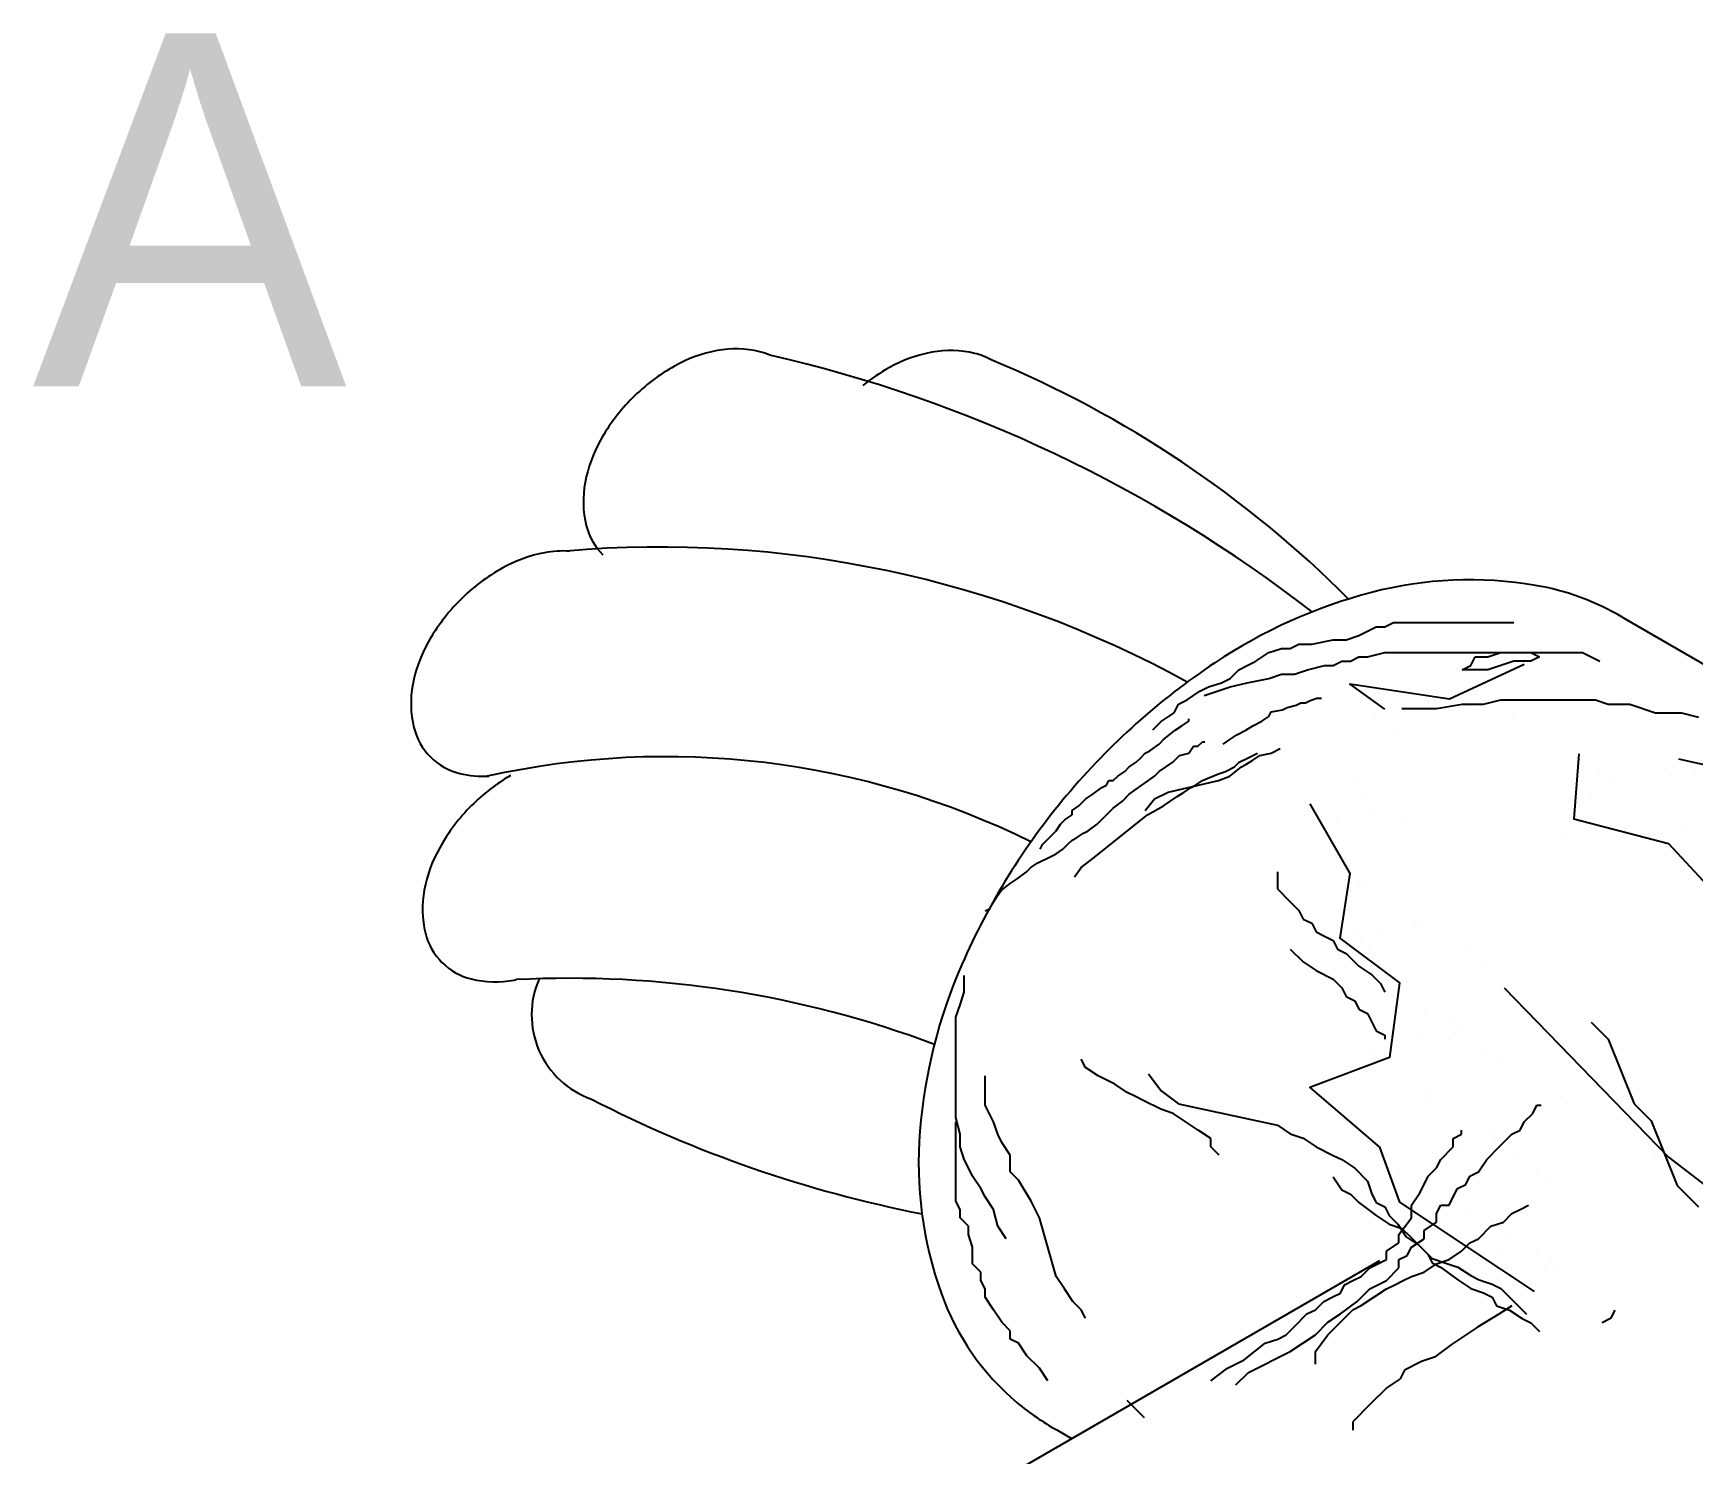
# Model space of a CAD drawing. Extents: x -800 to 12181, y -6101 to 2255.
# Drawn here: x 11388.78 to 11433.93, y 1477 to 1515.63 of the extents above; entities that cross this region are included whole.
import ezdxf

# ---------------------------------------------------------------- set-up
doc = ezdxf.new("R2010")
doc.units = 0
doc.header["$MEASUREMENT"] = 0
doc.layers.get('0').update_dxf_attribs({"linetype": 'CONTINUOUS'})
doc.layers.add('15', color=1, linetype='CONTINUOUS')
doc.styles.add('60', font='ACENT.SHX', dxfattribs={"height": 8})

# ---------------------------------------------------------------- blocks, each defined once
blk = doc.blocks.new('*X30')
at = {"color": 0}
for p, q in [((4164.899, -661.1), (4164.899, -661.1)), ((4165.411, -661.256), (4165.411, -661.256)), ((4168.775, -661.019), (4168.775, -661.019)), ((4163.139, -661.42), (4163.139, -661.42)), ((4163.56, -661.688), (4163.56, -661.688)), ((4166.253, -661.414), (4166.253, -661.414)), ((4162.762, -662.774), (4162.762, -662.774)), ((4168.193, -662.65), (4168.193, -662.65)), ((4169.846, -662.752), (4169.846, -662.752)), ((4170.367, -662.683), (4170.367, -662.683)), ((4171.18, -662.576), (4171.18, -662.576)), ((4171.307, -662.644), (4171.307, -662.644)), ((4162.857, -663.216), (4162.857, -663.216)), ((4168.032, -663.195), (4168.032, -663.195)), ((4168.488, -662.931), (4168.488, -662.931)), ((4170.733, -663.097), (4170.733, -663.097)), ((4170.824, -662.897), (4170.824, -662.897)), ((4173.351, -663.064), (4173.351, -663.064)), ((4161.771, -663.815), (4161.771, -663.815)), ((4162.291, -663.746), (4162.291, -663.746)), ((4163.104, -663.639), (4163.104, -663.639)), ((4163.758, -663.686), (4163.758, -663.686)), ((4167.818, -663.775), (4167.818, -663.775)), ((4170.175, -663.912), (4170.175, -663.912)), ((4171.82, -663.809), (4171.82, -663.809)), ((4172.004, -663.978), (4172.004, -663.978)), ((4173.289, -663.907), (4173.289, -663.907)), ((4167.482, -664.187), (4167.482, -664.187)), ((4169.444, -664.087), (4169.444, -664.087)), ((4170.596, -664.181), (4170.596, -664.181)), ((4172.002, -664.099), (4172.002, -664.099)), ((4173.71, -664.175), (4173.71, -664.175)), ((4174.703, -664.002), (4174.703, -664.002)), ((4170.796, -665.024), (4170.796, -665.024)), ((4172.102, -665.044), (4172.102, -665.044)), ((4162.772, -665.165), (4162.772, -665.165)), ((4162.92, -665.143), (4162.92, -665.143)), ((4171.289, -665.151), (4171.289, -665.151)), ((4172.114, -665.148), (4172.114, -665.148)), ((4173.869, -665.687), (4173.869, -665.687)), ((4174.054, -665.856), (4174.054, -665.856)), ((4163.213, -666.214), (4163.213, -666.214)), ((4164.026, -666.107), (4164.026, -666.107)), ((4164.188, -666.144), (4164.188, -666.144)), ((4162.693, -666.283), (4162.693, -666.283)), ((4162.801, -666.442), (4162.801, -666.442)), ((4162.986, -666.611), (4162.986, -666.611)), ((4174.096, -666.411), (4174.096, -666.411)), ((4165.176, -666.696), (4165.176, -666.696)), ((4174.518, -666.679), (4174.518, -666.679)), ((4174.924, -666.653), (4174.924, -666.653)), ((4176.035, -666.93), (4176.035, -666.93)), ((4165.6, -667.036), (4165.6, -667.036)), ((4175.715, -667.157), (4175.715, -667.157)), ((4163.856, -667.408), (4163.856, -667.408)), ((4175.919, -667.566), (4175.919, -667.566)), ((4176.036, -667.647), (4176.036, -667.647)), ((4176.103, -667.734), (4176.103, -667.734)), ((4164.251, -668.071), (4164.251, -668.071)), ((4164.851, -668.32), (4164.851, -668.32)), ((4165.035, -668.489), (4165.035, -668.489)), ((4163.615, -668.75), (4163.615, -668.75)), ((4164.135, -668.682), (4164.135, -668.682)), ((4164.948, -668.575), (4164.948, -668.575)), ((4163.046, -668.996), (4163.046, -668.996)), ((4165.562, -668.932), (4165.562, -668.932)), ((4165.983, -669.201), (4165.983, -669.201)), ((4178.018, -668.909), (4178.018, -668.909)), ((4178.44, -669.178), (4178.44, -669.178)), ((4177.969, -669.444), (4177.969, -669.444)), ((4177.996, -669.446), (4177.996, -669.446)), ((4178.153, -669.613), (4178.153, -669.613)), ((4178.516, -669.378), (4178.516, -669.378)), ((4164.314, -669.998), (4164.314, -669.998)), ((4177.51, -669.749), (4177.51, -669.749)), ((4164.387, -670.173), (4164.387, -670.173)), ((4167.501, -670.168), (4167.501, -670.168)), ((4179.023, -670.41), (4179.023, -670.41)), ((4165.726, -670.89), (4165.726, -670.89)), ((4165.87, -671.043), (4165.87, -671.043)), ((4165.057, -671.15), (4165.057, -671.15)), ((4166.369, -671.436), (4166.369, -671.436)), ((4169.483, -671.43), (4169.483, -671.43)), ((4180.018, -671.322), (4180.018, -671.322)), ((4182.13, -671.491), (4182.13, -671.491)), ((4163.677, -671.71), (4163.677, -671.71)), ((4166.791, -671.705), (4166.791, -671.705)), ((4167.078, -671.827), (4167.078, -671.827)), ((4169.905, -671.699), (4169.905, -671.699)), ((4181.609, -671.56), (4181.609, -671.56)), ((4182.832, -671.59), (4182.832, -671.59)), ((4164.377, -671.925), (4164.377, -671.925)), ((4164.949, -672.042), (4164.949, -672.042)), ((4184.1, -672.592), (4184.1, -672.592)), ((4165.195, -672.677), (4165.195, -672.677)), ((4165.789, -672.817), (4165.789, -672.817)), ((4165.944, -672.954), (4165.944, -672.954)), ((4171.423, -672.666), (4171.423, -672.666)), ((4166.128, -673.123), (4166.128, -673.123)), ((4165.459, -673.686), (4165.459, -673.686)), ((4165.979, -673.617), (4165.979, -673.617)), ((4166.792, -673.51), (4166.792, -673.51)), ((4167.141, -673.754), (4167.141, -673.754)), ((4185.512, -673.484), (4185.512, -673.484)), ((4185.744, -673.605), (4185.744, -673.605)), ((4166.998, -673.92), (4166.998, -673.92)), ((4167.177, -673.94), (4167.177, -673.94)), ((4173.405, -673.929), (4173.405, -673.929)), ((4185.862, -673.906), (4185.862, -673.906)), ((4173.827, -674.197), (4173.827, -674.197)), ((4186.283, -674.175), (4186.283, -674.175)), ((4175.345, -675.165), (4175.345, -675.165)), ((4187.801, -675.142), (4187.801, -675.142)), ((4173.792, -676.552), (4173.792, -676.552)), ((4177.327, -676.427), (4177.327, -676.427)), ((4177.749, -676.696), (4177.749, -676.696)), ((4189.783, -676.405), (4189.783, -676.405)), ((4190.205, -676.673), (4190.205, -676.673)), ((4174.104, -676.799), (4174.104, -676.799)), ((4198.355, -677.123), (4198.355, -677.123)), ((4175.144, -677.489), (4175.144, -677.489)), ((4175.899, -677.49), (4175.899, -677.49)), ((4180.32, -677.468), (4180.32, -677.468)), ((4183.02, -677.371), (4183.02, -677.371)), ((4197.834, -677.191), (4197.834, -677.191)), ((4175.099, -677.711), (4175.099, -677.711)), ((4175.283, -677.88), (4175.283, -677.88)), ((4175.378, -677.558), (4175.378, -677.558)), ((4179.16, -677.8), (4179.16, -677.8)), ((4179.267, -677.663), (4179.267, -677.663)), ((4182.381, -677.657), (4182.381, -677.657)), ((4183.161, -677.834), (4183.161, -677.834)), ((4192.451, -677.9), (4192.451, -677.9)), ((4197.952, -677.629), (4197.952, -677.629)), ((4183.345, -678.003), (4183.345, -678.003)), ((4186.99, -678.275), (4186.99, -678.275)), ((4189.608, -678.242), (4189.608, -678.242)), ((4189.759, -678.254), (4189.759, -678.254)), ((4190.279, -678.186), (4190.279, -678.186)), ((4191.092, -678.079), (4191.092, -678.079)), ((4191.223, -677.957), (4191.223, -677.957)), ((4191.407, -678.126), (4191.407, -678.126)), ((4192.166, -678.254), (4192.166, -678.254)), ((4200.043, -678.136), (4200.043, -678.136)), ((4176.413, -678.491), (4176.413, -678.491)), ((4179.114, -678.394), (4179.114, -678.394)), ((4181.731, -678.36), (4181.731, -678.36)), ((4184.289, -678.372), (4184.289, -678.372)), ((4187.067, -678.609), (4187.067, -678.609)), ((4187.588, -678.54), (4187.588, -678.54)), ((4188.401, -678.433), (4188.401, -678.433)), ((4176.153, -678.677), (4176.153, -678.677)), ((4184.215, -678.8), (4184.215, -678.8)), ((4184.363, -678.92), (4184.363, -678.92)), ((4184.375, -678.963), (4184.375, -678.963)), ((4184.896, -678.895), (4184.896, -678.895)), ((4185.709, -678.787), (4185.709, -678.787)), ((4187.477, -678.914), (4187.477, -678.914)), ((4188.217, -678.834), (4188.217, -678.834)), ((4188.401, -679.003), (4188.401, -679.003)), ((4190.591, -678.909), (4190.591, -678.909)), ((4192.277, -678.923), (4192.277, -678.923)), ((4196.279, -678.957), (4196.279, -678.957)), ((4196.819, -678.897), (4196.819, -678.897)), ((4199.933, -678.892), (4199.933, -678.892)), ((4177.825, -679.383), (4177.825, -679.383)), ((4187.899, -679.183), (4187.899, -679.183)), ((4188.259, -679.277), (4188.259, -679.277)), ((4190.96, -679.179), (4190.96, -679.179)), ((4191.013, -679.177), (4191.013, -679.177)), ((4193.578, -679.146), (4193.578, -679.146)), ((4196.136, -679.158), (4196.136, -679.158)), ((4196.463, -679.126), (4196.463, -679.126)), ((4197.241, -679.166), (4197.241, -679.166)), ((4198.837, -679.061), (4198.837, -679.061)), ((4177.149, -679.589), (4177.149, -679.589)), ((4177.333, -679.758), (4177.333, -679.758)), ((4198.756, -679.659), (4198.756, -679.659)), ((4199.277, -679.59), (4199.277, -679.59)), ((4200.09, -679.483), (4200.09, -679.483)), ((4177.634, -679.851), (4177.634, -679.851)), ((4196.064, -680.013), (4196.064, -680.013)), ((4196.585, -679.945), (4196.585, -679.945)), ((4197.333, -679.923), (4197.333, -679.923)), ((4197.398, -679.838), (4197.398, -679.838)), ((4197.547, -680.05), (4197.547, -680.05)), ((4198.759, -680.133), (4198.759, -680.133)), ((4200.106, -680.062), (4200.106, -680.062)), ((4198.328, -680.835), (4198.328, -680.835)), ((4198.513, -681.004), (4198.513, -681.004)), ((4198.9, -680.988), (4198.9, -680.988)), ((4197.627, -681.402), (4197.627, -681.402)), ((4197.61, -681.977), (4197.61, -681.977)), ((4198.049, -681.67), (4198.049, -681.67)), ((4199.383, -681.801), (4199.383, -681.801)), ((4181.857, -682.214), (4181.857, -682.214)), ((4197.507, -682.413), (4197.507, -682.413)), ((4177.768, -682.677), (4177.768, -682.677)), ((4180.253, -682.433), (4180.253, -682.433)), ((4180.882, -682.671), (4180.882, -682.671)), ((4183.996, -682.666), (4183.996, -682.666)), ((4184.254, -682.468), (4184.254, -682.468)), ((4184.438, -682.637), (4184.438, -682.637)), ((4177.247, -683.311), (4177.247, -683.311)), ((4177.95, -683.236), (4177.95, -683.236))]:
    blk.add_line(p, q, dxfattribs=at)

msp = doc.modelspace()

# ---------------------------------------------------------------- linework, layer by layer
at = {"layer": '15'}
for p, q in [((11432.019, 1499.745, -8.914), (11480.131, 1471.908, -8.914)), ((11407.106, 1471.687, -8.914), (11425.412, 1482.256, -8.914)), ((11416.624, 1477.65, -8.914), (11417.029, 1477.416, -8.914))]:
    msp.add_line(p, q, dxfattribs=at)
at = {"layer": '15', "color": 1}
for p, q in [((11424.494, 1499.14, -8.914), (11424.845, 1499.257, -8.914)), ((11424.845, 1499.257, -8.914), (11425.313, 1499.49, -8.914)), ((11425.313, 1499.49, -8.914), (11425.547, 1499.49, -8.914)), ((11425.547, 1499.49, -8.914), (11425.78, 1499.607, -8.914)), ((11425.78, 1499.607, -8.914), (11429.054, 1499.607, -8.914)), ((11422.04, 1498.556, -8.914), (11422.39, 1498.789, -8.914)), ((11422.39, 1498.789, -8.914), (11422.741, 1498.906, -8.914)), ((11422.741, 1498.906, -8.914), (11422.975, 1498.906, -8.914)), ((11422.975, 1498.906, -8.914), (11423.209, 1499.023, -8.914)), ((11423.209, 1499.023, -8.914), (11423.559, 1499.023, -8.914)), ((11423.559, 1499.023, -8.914), (11424.144, 1499.14, -8.914)), ((11424.144, 1499.14, -8.914), (11424.494, 1499.14, -8.914)), ((11425.079, 1498.673, -8.914), (11425.547, 1498.789, -8.914)), ((11425.547, 1498.789, -8.914), (11429.521, 1498.789, -8.914)), ((11428.352, 1498.673, -8.914), (11428.703, 1498.789, -8.914)), ((11428.703, 1498.789, -8.914), (11430.924, 1498.789, -8.914)), ((11429.521, 1498.789, -8.914), (11429.755, 1498.673, -8.914)), ((11430.924, 1498.789, -8.914), (11431.392, 1498.556, -8.914)), ((11421.338, 1498.088, -8.914), (11421.572, 1498.322, -8.914)), ((11421.572, 1498.322, -8.914), (11421.806, 1498.439, -8.914)), ((11421.806, 1498.439, -8.914), (11422.04, 1498.556, -8.914)), ((11423.092, 1498.205, -8.914), (11423.442, 1498.322, -8.914)), ((11423.442, 1498.322, -8.914), (11423.91, 1498.439, -8.914)), ((11423.91, 1498.439, -8.914), (11424.144, 1498.439, -8.914)), ((11424.144, 1498.439, -8.914), (11424.378, 1498.556, -8.914)), ((11424.378, 1498.556, -8.914), (11424.611, 1498.556, -8.914)), ((11424.611, 1498.556, -8.914), (11424.845, 1498.673, -8.914)), ((11424.845, 1498.673, -8.914), (11425.079, 1498.673, -8.914)), ((11427.651, 1498.322, -8.914), (11427.885, 1498.439, -8.914)), ((11428.352, 1498.322, -8.914), (11427.651, 1498.322, -8.914)), ((11427.885, 1498.439, -8.914), (11428.002, 1498.673, -8.914)), ((11428.002, 1498.673, -8.914), (11428.352, 1498.673, -8.914)), ((11429.054, 1498.556, -8.914), (11428.352, 1498.322, -8.914)), ((11429.521, 1498.556, -8.914), (11429.054, 1498.556, -8.914)), ((11429.755, 1498.673, -8.914), (11429.521, 1498.556, -8.914)), ((11420.754, 1497.855, -8.914), (11421.104, 1497.972, -8.914)), ((11421.104, 1497.972, -8.914), (11421.338, 1498.088, -8.914)), ((11421.338, 1497.855, -8.914), (11421.806, 1497.972, -8.914)), ((11421.806, 1497.972, -8.914), (11422.39, 1498.088, -8.914)), ((11422.39, 1498.088, -8.914), (11422.741, 1498.205, -8.914)), ((11422.741, 1498.205, -8.914), (11423.092, 1498.205, -8.914)), ((11419.935, 1497.387, -8.914), (11420.169, 1497.504, -8.914)), ((11420.169, 1497.504, -8.914), (11420.52, 1497.738, -8.914)), ((11420.52, 1497.738, -8.914), (11420.754, 1497.855, -8.914)), ((11420.637, 1497.621, -8.914), (11421.338, 1497.855, -8.914)), ((11423.139, 1497.362, -8.914), (11423.264, 1497.424, -8.914)), ((11423.264, 1497.424, -8.914), (11423.388, 1497.424, -8.914)), ((11423.388, 1497.424, -8.914), (11423.513, 1497.486, -8.914)), ((11423.513, 1497.486, -8.914), (11423.699, 1497.548, -8.914)), ((11423.699, 1497.548, -8.914), (11423.824, 1497.548, -8.914)), ((11428.235, 1497.387, -8.914), (11428.703, 1497.504, -8.914)), ((11428.703, 1497.504, -8.914), (11431.275, 1497.504, -8.914)), ((11431.275, 1497.504, -8.914), (11431.626, 1497.387, -8.914)), ((11419.468, 1496.92, -8.914), (11419.818, 1497.154, -8.914)), ((11419.818, 1497.154, -8.914), (11419.935, 1497.387, -8.914)), ((11420.215, 1496.926, -8.914), (11420.215, 1496.988, -8.914)), ((11422.206, 1496.926, -8.914), (11422.393, 1497.051, -8.914)), ((11422.393, 1497.051, -8.914), (11422.455, 1497.175, -8.914)), ((11422.455, 1497.175, -8.914), (11422.766, 1497.237, -8.914)), ((11422.766, 1497.237, -8.914), (11422.89, 1497.299, -8.914)), ((11422.89, 1497.299, -8.914), (11423.139, 1497.362, -8.914)), ((11426.014, 1497.27, -8.914), (11426.949, 1497.27, -8.914)), ((11426.949, 1497.27, -8.914), (11427.651, 1497.387, -8.914)), ((11427.651, 1497.387, -8.914), (11428.235, 1497.387, -8.914)), ((11431.626, 1497.387, -8.914), (11432.21, 1497.387, -8.914)), ((11432.21, 1497.387, -8.914), (11432.911, 1497.154, -8.914)), ((11432.911, 1497.154, -8.914), (11433.613, 1497.154, -8.914)), ((11433.613, 1497.154, -8.914), (11434.08, 1497.037, -8.914)), ((11419.234, 1496.686, -8.914), (11419.468, 1496.92, -8.914)), ((11419.53, 1496.429, -8.914), (11419.841, 1496.677, -8.914)), ((11419.841, 1496.677, -8.914), (11420.028, 1496.802, -8.914)), ((11420.028, 1496.802, -8.914), (11420.215, 1496.926, -8.914)), ((11421.335, 1496.429, -8.914), (11421.521, 1496.553, -8.914)), ((11421.521, 1496.553, -8.914), (11421.77, 1496.677, -8.914)), ((11421.77, 1496.677, -8.914), (11421.957, 1496.802, -8.914)), ((11421.957, 1496.802, -8.914), (11422.206, 1496.926, -8.914)), ((11418.908, 1495.931, -8.914), (11419.032, 1496.055, -8.914)), ((11419.032, 1496.055, -8.914), (11419.157, 1496.118, -8.914)), ((11419.157, 1496.118, -8.914), (11419.406, 1496.304, -8.914)), ((11419.406, 1496.304, -8.914), (11419.53, 1496.429, -8.914)), ((11419.966, 1495.993, -8.914), (11420.215, 1496.055, -8.914)), ((11420.215, 1496.055, -8.914), (11420.339, 1496.242, -8.914)), ((11420.339, 1496.242, -8.914), (11420.463, 1496.242, -8.914)), ((11420.463, 1496.242, -8.914), (11420.588, 1496.366, -8.914)), ((11420.588, 1496.366, -8.914), (11420.65, 1496.366, -8.914)), ((11421.148, 1496.304, -8.914), (11421.335, 1496.429, -8.914)), ((11421.957, 1495.993, -8.914), (11422.081, 1496.055, -8.914)), ((11422.144, 1495.993, -8.914), (11422.455, 1496.055, -8.914)), ((11422.455, 1496.055, -8.914), (11422.704, 1496.18, -8.914)), ((11418.472, 1495.558, -8.914), (11418.597, 1495.682, -8.914)), ((11418.597, 1495.682, -8.914), (11418.783, 1495.807, -8.914)), ((11418.783, 1495.807, -8.914), (11418.908, 1495.931, -8.914)), ((11419.406, 1495.558, -8.914), (11419.779, 1495.807, -8.914)), ((11419.779, 1495.807, -8.914), (11419.966, 1495.993, -8.914)), ((11421.21, 1495.558, -8.914), (11421.459, 1495.682, -8.914)), ((11421.335, 1495.433, -8.914), (11421.646, 1495.682, -8.914)), ((11421.459, 1495.682, -8.914), (11421.584, 1495.807, -8.914)), ((11421.584, 1495.807, -8.914), (11421.833, 1495.931, -8.914)), ((11421.646, 1495.682, -8.914), (11421.77, 1495.744, -8.914)), ((11421.77, 1495.744, -8.914), (11421.957, 1495.869, -8.914)), ((11421.833, 1495.931, -8.914), (11421.957, 1495.993, -8.914)), ((11421.957, 1495.869, -8.914), (11422.144, 1495.993, -8.914)), ((11417.85, 1495.122, -8.914), (11417.974, 1495.185, -8.914)), ((11417.974, 1495.185, -8.914), (11418.037, 1495.309, -8.914)), ((11418.037, 1495.309, -8.914), (11418.161, 1495.309, -8.914)), ((11418.161, 1495.309, -8.914), (11418.285, 1495.433, -8.914)), ((11418.285, 1495.433, -8.914), (11418.472, 1495.558, -8.914)), ((11418.846, 1495.122, -8.914), (11419.032, 1495.247, -8.914)), ((11419.032, 1495.247, -8.914), (11419.281, 1495.433, -8.914)), ((11419.281, 1495.433, -8.914), (11419.406, 1495.558, -8.914)), ((11419.655, 1494.998, -8.914), (11421.024, 1495.309, -8.914)), ((11420.277, 1495.122, -8.914), (11420.401, 1495.185, -8.914)), ((11420.401, 1495.185, -8.914), (11420.588, 1495.309, -8.914)), ((11420.588, 1495.309, -8.914), (11420.712, 1495.371, -8.914)), ((11420.712, 1495.371, -8.914), (11421.024, 1495.496, -8.914)), ((11421.024, 1495.496, -8.914), (11421.21, 1495.558, -8.914)), ((11421.024, 1495.309, -8.914), (11421.335, 1495.433, -8.914)), ((11417.228, 1494.625, -8.914), (11417.414, 1494.811, -8.914)), ((11417.414, 1494.811, -8.914), (11417.601, 1494.936, -8.914)), ((11417.601, 1494.936, -8.914), (11417.85, 1495.122, -8.914)), ((11418.161, 1494.563, -8.914), (11418.41, 1494.749, -8.914)), ((11418.41, 1494.749, -8.914), (11418.597, 1494.936, -8.914)), ((11418.597, 1494.936, -8.914), (11418.846, 1495.122, -8.914)), ((11419.032, 1494.5, -8.914), (11419.281, 1494.811, -8.914)), ((11419.281, 1494.811, -8.914), (11419.655, 1494.998, -8.914)), ((11419.53, 1494.625, -8.914), (11419.903, 1494.874, -8.914)), ((11419.903, 1494.874, -8.914), (11420.09, 1494.998, -8.914)), ((11420.09, 1494.998, -8.914), (11420.277, 1495.122, -8.914)), ((11416.73, 1494.127, -8.914), (11416.854, 1494.252, -8.914)), ((11416.854, 1494.252, -8.914), (11417.041, 1494.376, -8.914)), ((11417.041, 1494.5, -8.914), (11417.228, 1494.625, -8.914)), ((11417.041, 1494.376, -8.914), (11417.041, 1494.5, -8.914)), ((11417.601, 1493.194, -8.914), (11419.094, 1494.376, -8.914)), ((11417.725, 1494.127, -8.914), (11417.85, 1494.252, -8.914)), ((11417.85, 1494.252, -8.914), (11418.037, 1494.438, -8.914)), ((11418.037, 1494.438, -8.914), (11418.161, 1494.563, -8.914)), ((11419.094, 1494.376, -8.914), (11419.53, 1494.625, -8.914)), ((11416.356, 1493.692, -8.914), (11416.481, 1493.816, -8.914)), ((11416.481, 1493.816, -8.914), (11416.605, 1493.941, -8.914)), ((11416.605, 1493.941, -8.914), (11416.73, 1494.127, -8.914)), ((11417.165, 1493.754, -8.914), (11417.352, 1493.879, -8.914)), ((11417.352, 1493.879, -8.914), (11417.476, 1493.941, -8.914)), ((11417.476, 1493.941, -8.914), (11417.725, 1494.127, -8.914)), ((11416.17, 1493.443, -8.914), (11416.232, 1493.568, -8.914)), ((11416.232, 1493.568, -8.914), (11416.356, 1493.692, -8.914)), ((11416.605, 1493.319, -8.914), (11416.792, 1493.443, -8.914)), ((11416.792, 1493.443, -8.914), (11416.916, 1493.568, -8.914)), ((11416.916, 1493.568, -8.914), (11417.041, 1493.692, -8.914)), ((11417.041, 1493.692, -8.914), (11417.165, 1493.754, -8.914)), ((11415.796, 1492.821, -8.914), (11415.921, 1492.946, -8.914)), ((11415.921, 1492.946, -8.914), (11416.107, 1493.07, -8.914)), ((11416.107, 1493.07, -8.914), (11416.481, 1493.257, -8.914)), ((11416.481, 1493.257, -8.914), (11416.605, 1493.319, -8.914)), ((11417.103, 1492.697, -8.914), (11417.29, 1492.946, -8.914)), ((11417.29, 1492.946, -8.914), (11417.601, 1493.194, -8.914)), ((11415.112, 1492.324, -8.914), (11415.361, 1492.51, -8.914)), ((11415.361, 1492.51, -8.914), (11415.547, 1492.635, -8.914)), ((11415.547, 1492.635, -8.914), (11415.796, 1492.821, -8.914)), ((11422.624, 1492.83, -8.914), (11422.624, 1492.363, -8.914)), ((11414.863, 1491.95, -8.914), (11414.987, 1492.137, -8.914)), ((11414.987, 1492.137, -8.914), (11415.112, 1492.324, -8.914)), ((11422.624, 1492.363, -8.914), (11422.975, 1492.013, -8.914)), ((11422.975, 1492.013, -8.914), (11423.209, 1491.779, -8.914)), ((11414.676, 1491.764, -8.914), (11414.801, 1491.826, -8.914)), ((11414.801, 1491.826, -8.914), (11414.863, 1491.95, -8.914)), ((11423.209, 1491.779, -8.914), (11423.325, 1491.545, -8.914)), ((11423.325, 1491.545, -8.914), (11423.559, 1491.428, -8.914)), ((11423.559, 1491.428, -8.914), (11423.676, 1491.195, -8.914)), ((11423.676, 1491.195, -8.914), (11423.91, 1491.078, -8.914)), ((11422.975, 1490.727, -8.914), (11423.325, 1490.377, -8.914)), ((11423.91, 1491.078, -8.914), (11424.144, 1490.961, -8.914)), ((11424.144, 1490.961, -8.914), (11424.261, 1490.727, -8.914)), ((11424.261, 1490.727, -8.914), (11424.494, 1490.61, -8.914)), ((11423.325, 1490.377, -8.914), (11423.676, 1490.143, -8.914)), ((11424.494, 1490.61, -8.914), (11424.845, 1490.26, -8.914)), ((11424.845, 1490.26, -8.914), (11425.196, 1490.026, -8.914)), ((11414.108, 1489.555, -8.914), (11414.108, 1490.01, -8.914)), ((11423.676, 1490.143, -8.914), (11424.144, 1489.909, -8.914)), ((11424.144, 1489.909, -8.914), (11424.378, 1489.676, -8.914)), ((11425.196, 1490.026, -8.914), (11425.43, 1489.792, -8.914)), ((11425.43, 1489.792, -8.914), (11425.547, 1489.559, -8.914)), ((11413.994, 1489.215, -8.914), (11414.108, 1489.555, -8.914)), ((11424.378, 1489.676, -8.914), (11424.494, 1489.442, -8.914)), ((11424.494, 1489.442, -8.914), (11424.728, 1489.325, -8.914)), ((11424.728, 1489.325, -8.914), (11424.845, 1489.091, -8.914)), ((11413.88, 1488.874, -8.914), (11413.994, 1489.215, -8.914)), ((11413.88, 1486.146, -8.914), (11413.88, 1488.874, -8.914)), ((11424.845, 1489.091, -8.914), (11425.079, 1488.975, -8.914)), ((11425.079, 1488.975, -8.914), (11425.196, 1488.741, -8.914)), ((11425.196, 1488.741, -8.914), (11425.313, 1488.507, -8.914)), ((11425.313, 1488.507, -8.914), (11425.547, 1488.39, -8.914)), ((11425.547, 1488.39, -8.914), (11425.547, 1488.274, -8.914)), ((11431.158, 1488.741, -8.914), (11431.392, 1488.507, -8.914)), ((11431.392, 1488.507, -8.914), (11431.626, 1488.274, -8.914)), ((11431.626, 1488.274, -8.914), (11432.327, 1486.521, -8.914)), ((11417.405, 1487.51, -8.914), (11417.291, 1487.737, -8.914)), ((11417.746, 1487.283, -8.914), (11417.405, 1487.51, -8.914)), ((11414.676, 1486.487, -8.914), (11414.676, 1487.283, -8.914)), ((11418.2, 1487.055, -8.914), (11417.746, 1487.283, -8.914)), ((11418.541, 1486.828, -8.914), (11418.2, 1487.055, -8.914)), ((11419.117, 1487.339, -8.914), (11419.468, 1486.871, -8.914)), ((11418.769, 1486.715, -8.914), (11418.541, 1486.828, -8.914)), ((11418.996, 1486.601, -8.914), (11418.769, 1486.715, -8.914)), ((11419.451, 1486.374, -8.914), (11418.996, 1486.601, -8.914)), ((11419.468, 1486.871, -8.914), (11419.935, 1486.521, -8.914)), ((11413.994, 1485.692, -8.914), (11413.88, 1486.146, -8.914)), ((11414.903, 1486.033, -8.914), (11414.676, 1486.487, -8.914)), ((11419.792, 1486.26, -8.914), (11419.451, 1486.374, -8.914)), ((11420.474, 1485.806, -8.914), (11419.792, 1486.26, -8.914)), ((11419.935, 1486.521, -8.914), (11422.624, 1485.937, -8.914)), ((11429.342, 1486.033, -8.914), (11429.57, 1486.26, -8.914)), ((11429.57, 1486.26, -8.914), (11429.683, 1486.487, -8.914)), ((11429.683, 1486.487, -8.914), (11429.797, 1486.487, -8.914)), ((11432.327, 1486.521, -8.914), (11432.795, 1486.054, -8.914)), ((11413.88, 1483.874, -8.914), (11413.88, 1486.033, -8.914)), ((11413.994, 1485.351, -8.914), (11413.994, 1485.692, -8.914)), ((11415.017, 1485.692, -8.914), (11414.903, 1486.033, -8.914)), ((11415.131, 1485.465, -8.914), (11415.017, 1485.692, -8.914)), ((11420.815, 1485.578, -8.914), (11420.474, 1485.806, -8.914)), ((11422.624, 1485.937, -8.914), (11422.975, 1485.703, -8.914)), ((11422.975, 1485.703, -8.914), (11423.325, 1485.586, -8.914)), ((11427.409, 1485.578, -8.914), (11427.637, 1485.692, -8.914)), ((11427.637, 1485.692, -8.914), (11427.637, 1485.806, -8.914)), ((11428.66, 1485.351, -8.914), (11429.001, 1485.692, -8.914)), ((11429.001, 1485.692, -8.914), (11429.228, 1485.806, -8.914)), ((11429.228, 1485.806, -8.914), (11429.342, 1486.033, -8.914)), ((11432.795, 1486.054, -8.914), (11433.496, 1484.301, -8.914)), ((11414.108, 1485.01, -8.914), (11413.994, 1485.351, -8.914)), ((11415.358, 1485.124, -8.914), (11415.131, 1485.465, -8.914)), ((11420.815, 1485.351, -8.914), (11420.815, 1485.578, -8.914)), ((11421.043, 1485.124, -8.914), (11420.815, 1485.351, -8.914)), ((11423.325, 1485.586, -8.914), (11423.676, 1485.352, -8.914)), ((11423.676, 1485.352, -8.914), (11424.144, 1485.119, -8.914)), ((11427.068, 1485.01, -8.914), (11427.409, 1485.351, -8.914)), ((11427.409, 1485.351, -8.914), (11427.409, 1485.578, -8.914)), ((11428.319, 1485.01, -8.914), (11428.66, 1485.351, -8.914)), ((11414.221, 1484.783, -8.914), (11414.108, 1485.01, -8.914)), ((11414.335, 1484.556, -8.914), (11414.221, 1484.783, -8.914)), ((11415.358, 1484.669, -8.914), (11415.358, 1485.124, -8.914)), ((11424.144, 1485.119, -8.914), (11424.378, 1485.002, -8.914)), ((11424.378, 1485.002, -8.914), (11424.728, 1484.768, -8.914)), ((11424.728, 1484.768, -8.914), (11425.079, 1484.418, -8.914)), ((11426.727, 1484.556, -8.914), (11426.955, 1484.783, -8.914)), ((11426.955, 1484.783, -8.914), (11427.068, 1485.01, -8.914)), ((11428.092, 1484.669, -8.914), (11428.319, 1485.01, -8.914)), ((11414.562, 1484.215, -8.914), (11414.335, 1484.556, -8.914)), ((11415.586, 1484.442, -8.914), (11415.358, 1484.669, -8.914)), ((11415.927, 1483.874, -8.914), (11415.586, 1484.442, -8.914)), ((11424.144, 1484.535, -8.914), (11424.378, 1484.184, -8.914)), ((11425.079, 1484.418, -8.914), (11425.196, 1484.067, -8.914)), ((11426.5, 1484.101, -8.914), (11426.614, 1484.328, -8.914)), ((11426.614, 1484.328, -8.914), (11426.727, 1484.556, -8.914)), ((11427.523, 1484.215, -8.914), (11427.75, 1484.328, -8.914)), ((11427.75, 1484.328, -8.914), (11427.864, 1484.556, -8.914)), ((11427.864, 1484.556, -8.914), (11428.092, 1484.669, -8.914)), ((11413.994, 1483.646, -8.914), (11413.88, 1483.874, -8.914)), ((11414.676, 1483.987, -8.914), (11414.562, 1484.215, -8.914)), ((11414.903, 1483.646, -8.914), (11414.676, 1483.987, -8.914)), ((11416.154, 1483.419, -8.914), (11415.927, 1483.874, -8.914)), ((11424.378, 1484.184, -8.914), (11424.611, 1484.067, -8.914)), ((11424.611, 1484.067, -8.914), (11424.845, 1483.833, -8.914)), ((11425.196, 1484.067, -8.914), (11425.313, 1483.833, -8.914)), ((11426.272, 1483.76, -8.914), (11426.5, 1484.101, -8.914)), ((11427.296, 1483.76, -8.914), (11427.409, 1483.987, -8.914)), ((11427.409, 1483.987, -8.914), (11427.523, 1484.215, -8.914)), ((11433.496, 1484.301, -8.914), (11433.847, 1483.95, -8.914)), ((11433.847, 1483.95, -8.914), (11434.08, 1483.717, -8.914)), ((11413.994, 1483.419, -8.914), (11413.994, 1483.646, -8.914)), ((11414.221, 1483.192, -8.914), (11413.994, 1483.419, -8.914)), ((11415.017, 1483.192, -8.914), (11414.903, 1483.646, -8.914)), ((11416.609, 1481.828, -8.914), (11416.154, 1483.419, -8.914)), ((11424.845, 1483.833, -8.914), (11425.313, 1483.483, -8.914)), ((11425.313, 1483.833, -8.914), (11425.547, 1483.717, -8.914)), ((11425.313, 1483.483, -8.914), (11425.663, 1483.249, -8.914)), ((11425.547, 1483.717, -8.914), (11425.663, 1483.483, -8.914)), ((11425.663, 1483.483, -8.914), (11425.897, 1483.249, -8.914)), ((11425.931, 1482.965, -8.914), (11426.272, 1483.419, -8.914)), ((11426.272, 1483.419, -8.914), (11426.272, 1483.76, -8.914)), ((11426.955, 1483.533, -8.914), (11427.068, 1483.76, -8.914)), ((11426.955, 1483.306, -8.914), (11426.955, 1483.533, -8.914)), ((11427.068, 1483.76, -8.914), (11427.296, 1483.76, -8.914)), ((11428.774, 1483.306, -8.914), (11429.001, 1483.533, -8.914)), ((11429.001, 1483.533, -8.914), (11429.228, 1483.646, -8.914)), ((11429.228, 1483.646, -8.914), (11429.456, 1483.76, -8.914)), ((11414.221, 1482.965, -8.914), (11414.221, 1483.192, -8.914)), ((11414.335, 1482.624, -8.914), (11414.221, 1482.965, -8.914)), ((11415.244, 1482.851, -8.914), (11415.017, 1483.192, -8.914)), ((11425.663, 1483.249, -8.914), (11426.014, 1483.132, -8.914)), ((11425.897, 1483.249, -8.914), (11426.131, 1482.899, -8.914)), ((11425.931, 1482.737, -8.914), (11425.931, 1482.965, -8.914)), ((11426.014, 1483.132, -8.914), (11426.248, 1482.899, -8.914)), ((11426.614, 1483.078, -8.914), (11426.955, 1483.306, -8.914)), ((11426.614, 1482.851, -8.914), (11426.614, 1483.078, -8.914)), ((11428.092, 1482.851, -8.914), (11428.433, 1483.192, -8.914)), ((11428.433, 1483.192, -8.914), (11428.774, 1483.306, -8.914)), ((11414.335, 1482.169, -8.914), (11414.335, 1482.624, -8.914)), ((11425.59, 1482.51, -8.914), (11425.931, 1482.737, -8.914)), ((11425.59, 1482.283, -8.914), (11425.59, 1482.51, -8.914)), ((11426.131, 1482.899, -8.914), (11426.482, 1482.665, -8.914)), ((11426.159, 1482.397, -8.914), (11426.272, 1482.624, -8.914)), ((11426.248, 1482.899, -8.914), (11426.482, 1482.665, -8.914)), ((11426.272, 1482.624, -8.914), (11426.614, 1482.851, -8.914)), ((11426.482, 1482.665, -8.914), (11426.833, 1482.315, -8.914)), ((11426.482, 1482.665, -8.914), (11426.716, 1482.431, -8.914)), ((11427.296, 1482.283, -8.914), (11427.637, 1482.51, -8.914)), ((11427.637, 1482.51, -8.914), (11427.864, 1482.737, -8.914)), ((11427.864, 1482.737, -8.914), (11428.092, 1482.851, -8.914)), ((11414.562, 1481.942, -8.914), (11414.335, 1482.169, -8.914)), ((11424.908, 1481.828, -8.914), (11425.136, 1482.056, -8.914)), ((11425.136, 1482.056, -8.914), (11425.59, 1482.283, -8.914)), ((11425.59, 1481.715, -8.914), (11425.931, 1482.056, -8.914)), ((11425.931, 1482.283, -8.914), (11426.159, 1482.397, -8.914)), ((11425.931, 1482.056, -8.914), (11425.931, 1482.283, -8.914)), ((11426.614, 1481.942, -8.914), (11426.955, 1482.169, -8.914)), ((11426.716, 1482.431, -8.914), (11426.833, 1482.198, -8.914)), ((11426.833, 1482.315, -8.914), (11427.183, 1482.198, -8.914)), ((11426.833, 1482.198, -8.914), (11427.066, 1482.081, -8.914)), ((11426.955, 1482.169, -8.914), (11427.296, 1482.283, -8.914)), ((11427.066, 1482.081, -8.914), (11427.534, 1481.73, -8.914)), ((11427.183, 1482.198, -8.914), (11427.534, 1482.081, -8.914)), ((11427.534, 1482.081, -8.914), (11427.885, 1481.847, -8.914)), ((11414.562, 1481.715, -8.914), (11414.562, 1481.942, -8.914)), ((11414.676, 1481.487, -8.914), (11414.562, 1481.715, -8.914)), ((11416.836, 1481.487, -8.914), (11416.609, 1481.828, -8.914)), ((11424.453, 1481.601, -8.914), (11424.681, 1481.715, -8.914)), ((11424.681, 1481.715, -8.914), (11424.908, 1481.828, -8.914)), ((11425.136, 1481.487, -8.914), (11425.59, 1481.715, -8.914)), ((11425.818, 1481.601, -8.914), (11426.045, 1481.715, -8.914)), ((11426.045, 1481.715, -8.914), (11426.272, 1481.828, -8.914)), ((11426.272, 1481.828, -8.914), (11426.614, 1481.942, -8.914)), ((11427.534, 1481.73, -8.914), (11427.885, 1481.497, -8.914)), ((11427.885, 1481.847, -8.914), (11428.118, 1481.73, -8.914)), ((11428.118, 1481.73, -8.914), (11428.469, 1481.613, -8.914)), ((11428.469, 1481.613, -8.914), (11428.703, 1481.497, -8.914)), ((11414.676, 1481.26, -8.914), (11414.676, 1481.487, -8.914)), ((11414.903, 1480.919, -8.914), (11414.676, 1481.26, -8.914)), ((11417.064, 1481.147, -8.914), (11416.836, 1481.487, -8.914)), ((11423.885, 1481.147, -8.914), (11424.112, 1481.26, -8.914)), ((11424.112, 1481.26, -8.914), (11424.34, 1481.374, -8.914)), ((11424.34, 1481.374, -8.914), (11424.453, 1481.601, -8.914)), ((11424.794, 1481.147, -8.914), (11425.136, 1481.487, -8.914)), ((11424.908, 1481.033, -8.914), (11425.249, 1481.26, -8.914)), ((11425.249, 1481.26, -8.914), (11425.59, 1481.487, -8.914)), ((11425.59, 1481.487, -8.914), (11425.818, 1481.601, -8.914)), ((11427.885, 1481.497, -8.914), (11428.235, 1481.38, -8.914)), ((11428.235, 1481.38, -8.914), (11428.469, 1481.263, -8.914)), ((11428.469, 1481.263, -8.914), (11428.586, 1481.029, -8.914)), ((11428.703, 1481.497, -8.914), (11428.937, 1481.263, -8.914)), ((11428.937, 1481.263, -8.914), (11429.171, 1481.029, -8.914)), ((11415.131, 1480.578, -8.914), (11414.903, 1480.919, -8.914)), ((11417.291, 1480.919, -8.914), (11417.064, 1481.147, -8.914)), ((11417.405, 1480.692, -8.914), (11417.291, 1480.919, -8.914)), ((11423.089, 1480.465, -8.914), (11423.43, 1480.806, -8.914)), ((11423.43, 1480.806, -8.914), (11423.658, 1480.919, -8.914)), ((11423.658, 1480.919, -8.914), (11423.885, 1481.147, -8.914)), ((11423.999, 1480.578, -8.914), (11424.34, 1480.806, -8.914)), ((11424.34, 1480.806, -8.914), (11424.794, 1481.147, -8.914)), ((11424.34, 1480.578, -8.914), (11424.681, 1480.919, -8.914)), ((11424.681, 1480.919, -8.914), (11424.908, 1481.033, -8.914)), ((11428.65, 1480.796, -8.914), (11428.066, 1480.445, -8.914)), ((11428.586, 1481.029, -8.914), (11428.937, 1480.912, -8.914)), ((11429.001, 1481.029, -8.914), (11428.65, 1480.796, -8.914)), ((11428.937, 1480.912, -8.914), (11429.287, 1480.679, -8.914)), ((11429.171, 1481.029, -8.914), (11429.404, 1480.796, -8.914)), ((11431.807, 1480.912, -8.914), (11431.69, 1480.679, -8.914)), ((11415.358, 1480.351, -8.914), (11415.131, 1480.578, -8.914)), ((11415.358, 1480.124, -8.914), (11415.358, 1480.351, -8.914)), ((11422.862, 1480.237, -8.914), (11423.089, 1480.465, -8.914)), ((11423.658, 1480.237, -8.914), (11423.999, 1480.578, -8.914)), ((11423.999, 1480.237, -8.914), (11424.34, 1480.578, -8.914)), ((11428.066, 1480.445, -8.914), (11427.715, 1480.211, -8.914)), ((11429.287, 1480.679, -8.914), (11429.521, 1480.562, -8.914)), ((11429.521, 1480.562, -8.914), (11429.755, 1480.328, -8.914)), ((11431.69, 1480.679, -8.914), (11431.456, 1480.562, -8.914)), ((11415.586, 1480.01, -8.914), (11415.358, 1480.124, -8.914)), ((11415.813, 1479.669, -8.914), (11415.586, 1480.01, -8.914)), ((11421.725, 1479.556, -8.914), (11422.293, 1480.01, -8.914)), ((11422.293, 1480.01, -8.914), (11422.634, 1480.124, -8.914)), ((11422.634, 1480.124, -8.914), (11422.862, 1480.237, -8.914)), ((11422.975, 1479.783, -8.914), (11423.317, 1480.01, -8.914)), ((11423.317, 1480.01, -8.914), (11423.658, 1480.237, -8.914)), ((11423.658, 1479.783, -8.914), (11423.999, 1480.237, -8.914)), ((11427.364, 1479.978, -8.914), (11426.897, 1479.627, -8.914)), ((11427.715, 1480.211, -8.914), (11427.364, 1479.978, -8.914)), ((11416.154, 1479.328, -8.914), (11415.813, 1479.669, -8.914)), ((11421.27, 1479.328, -8.914), (11421.725, 1479.556, -8.914)), ((11421.839, 1479.215, -8.914), (11422.293, 1479.442, -8.914)), ((11422.293, 1479.442, -8.914), (11422.521, 1479.556, -8.914)), ((11422.521, 1479.556, -8.914), (11422.975, 1479.783, -8.914)), ((11423.658, 1479.442, -8.914), (11423.658, 1479.783, -8.914)), ((11426.546, 1479.51, -8.914), (11426.079, 1479.277, -8.914)), ((11426.897, 1479.627, -8.914), (11426.546, 1479.51, -8.914)), ((11416.381, 1478.988, -8.914), (11416.154, 1479.328, -8.914)), ((11420.815, 1478.988, -8.914), (11421.27, 1479.328, -8.914)), ((11421.497, 1478.874, -8.914), (11421.839, 1479.215, -8.914)), ((11425.962, 1479.043, -8.914), (11425.611, 1478.809, -8.914)), ((11426.079, 1479.277, -8.914), (11425.962, 1479.043, -8.914)), ((11418.532, 1478.459, -8.914), (11418.766, 1478.225, -8.914)), ((11425.611, 1478.809, -8.914), (11425.143, 1478.342, -8.914)), ((11418.766, 1478.225, -8.914), (11419, 1477.991, -8.914)), ((11425.143, 1478.342, -8.914), (11424.676, 1477.874, -8.914)), ((11424.676, 1477.874, -8.914), (11424.676, 1477.641, -8.914))]:
    msp.add_line(p, q, dxfattribs=at)
at = {"layer": '15', "elevation": -8.914}
for points in [[(11408.82, 1506.88, 0.041936), (11408.55, 1506.971, 0.107017), (11407.383, 1507.002, 0.08098), (11406.23, 1506.583, 0.068936), (11405.082, 1505.716, 0.068936), (11404.214, 1504.569, 0.08098), (11403.795, 1503.416, 0.107017), (11403.825, 1502.249, 0.13731), (11404.275, 1501.45, 0.13731)], [(11414.839, 1506.748, 0.071504), (11414.39, 1506.928, 0.107017), (11413.223, 1506.959, 0.08098), (11412.07, 1506.541, 0.041306), (11411.352, 1506.058, 0.068936)], [(11403.37, 1501.549, 0.061712), (11402.693, 1501.506, 0.08098), (11401.54, 1501.087, 0.068936), (11400.393, 1500.22, 0.068936), (11399.525, 1499.073, 0.08098), (11399.106, 1497.92, 0.107017), (11399.136, 1496.753, 0.13731), (11399.585, 1495.954, 0.13731)], [(11432.019, 1499.745, 0.092331), (11429.647, 1500.619, 0.106733), (11425.185, 1500.425, 0.08296), (11420.923, 1498.513, 0.071529), (11416.893, 1494.905, 0.071529), (11414.042, 1490.309, 0.08296), (11412.901, 1485.779, 0.106733), (11413.487, 1481.351, 0.132966), (11415.549, 1478.391, 0.132966)], [(11399.585, 1495.954, 0.13731), (11400.384, 1495.504, 0.072792), (11401.18, 1495.429, 0.025537)], [(11401.767, 1495.449, 0.064087), (11400.707, 1494.632, 0.068936), (11399.839, 1493.485, 0.08098), (11399.42, 1492.332, 0.107017), (11399.45, 1491.165, 0.13731), (11399.9, 1490.366, 0.13731)], [(11399.9, 1490.366, 0.13731), (11400.698, 1489.916, 0.107017), (11401.866, 1489.885, 0.003496), (11401.918, 1489.895, 0.068936)], [(11415.549, 1478.391, 0.047396), (11416.624, 1477.65, 0.09829)]]:
    msp.add_lwpolyline(points, format="xyb", dxfattribs=at)
at = {"layer": '15', "color": 1, "elevation": -8.914}
for points in [[(11429.335, 1498.471), (11427.303, 1497.524), (11424.594, 1497.93), (11425.542, 1497.253)], [(11430.825, 1496.034), (11430.689, 1494.274), (11433.263, 1493.597), (11435.024, 1491.702), (11437.597, 1490.89), (11441.39, 1488.859), (11443.015, 1487.099)], [(11433.534, 1495.899), (11437.191, 1495.087), (11438.546, 1493.733), (11438.546, 1492.108), (11441.39, 1489.807), (11447.892, 1485.339)], [(11423.511, 1494.681), (11424.594, 1492.785), (11424.323, 1491.025), (11425.949, 1489.807), (11425.678, 1487.776), (11423.511, 1486.964), (11425.407, 1485.339), (11425.949, 1483.85), (11429.606, 1481.413)], [(11428.793, 1489.671), (11433.263, 1485.069), (11435.024, 1483.715), (11438.41, 1481.955), (11439.765, 1480.059), (11441.661, 1479.518)]]:
    msp.add_lwpolyline(points, dxfattribs=at)
at = {"layer": '15'}
for centre, radius, start, end in [((11400.339, 1469.889, -8.914), 37.951, 52.2518, 77.0879), ((11403.43, 1479.162, -8.914), 29.852, 44.9338, 67.5303), ((11405.837, 1471.838, -8.914), 29.823, 61.2634, 94.902), ((11405.996, 1473.543, -8.914), 22.417, 63.7206, 102.5242), ((11403.378, 1461.675, -8.914), 28.259, 69.4556, 92.9629), ((11404.767, 1488.941, -8.914), 2.429, 156.1943, 250.7373), ((11419.48, 1516.838, -8.914), 33.943, 242.8013, 258.9228)]:
    msp.add_arc(centre, radius, start, end, dxfattribs=at)

# ---------------------------------------------------------------- block references
at = {"layer": '15', "xscale": 1.200000000000728, "yscale": 1.199999999999818, "zscale": 1.2}
msp.add_blockref('*X30', (6429.519, 2290.737, -8.914), dxfattribs=at)

# ---------------------------------------------------------------- texts
at = {"layer": '15', "style": '60'}
msp.add_text('A', height=9.6, dxfattribs=at).set_placement((11388.757, 1506.034, -8.914))

doc.saveas('drawing.dxf')
